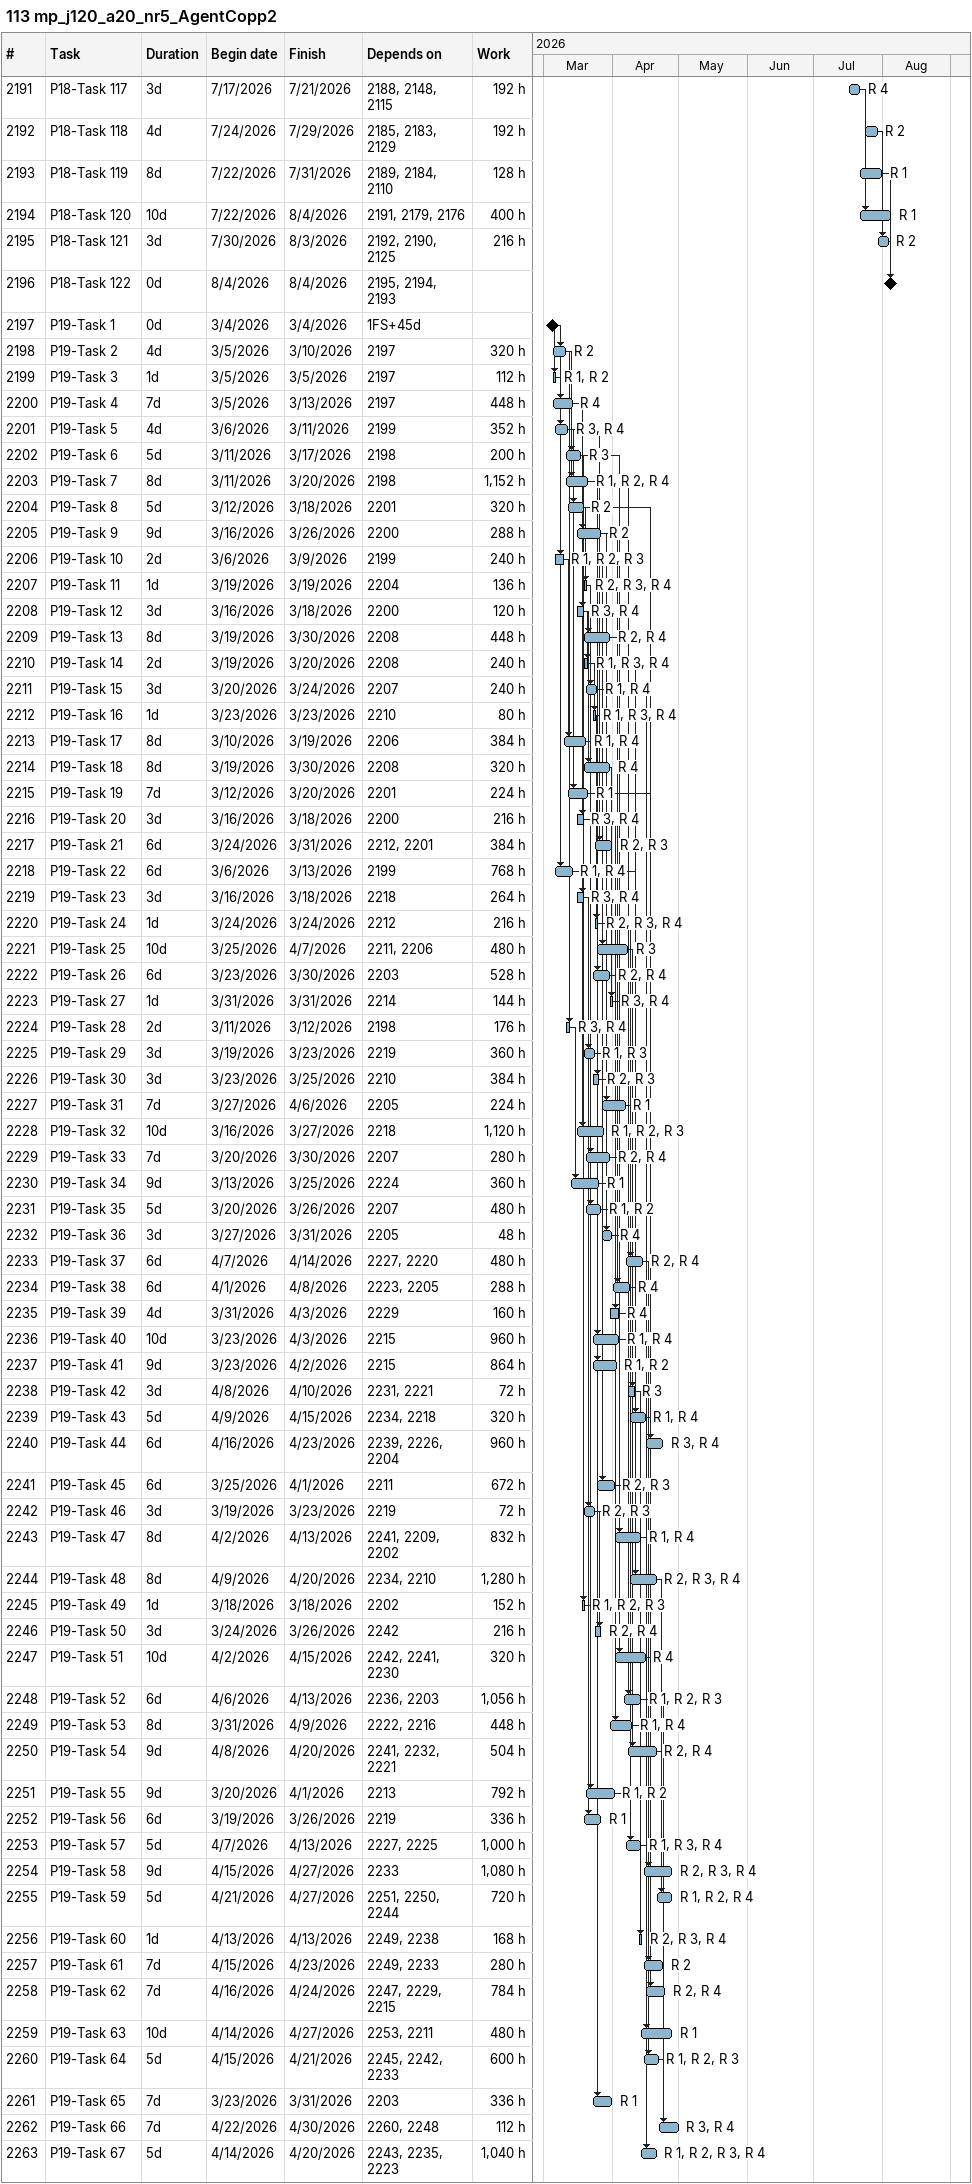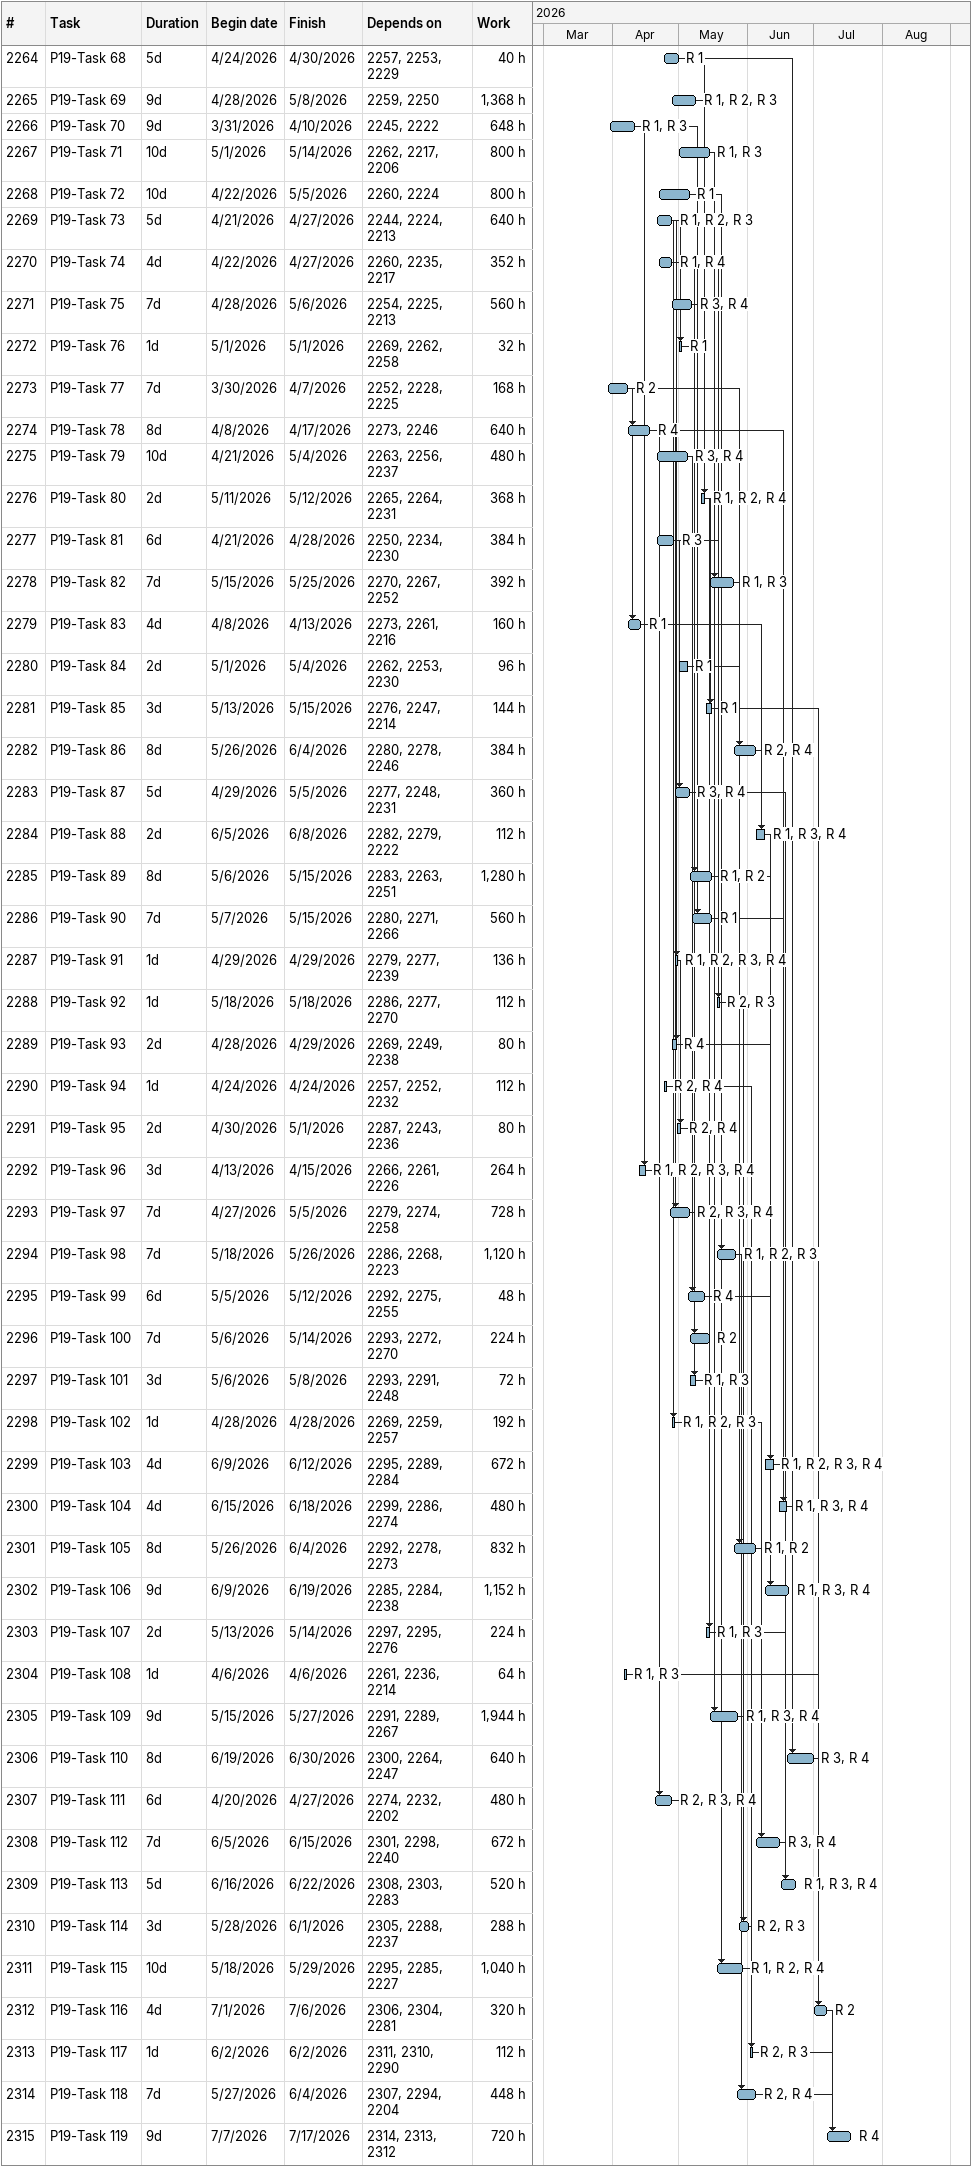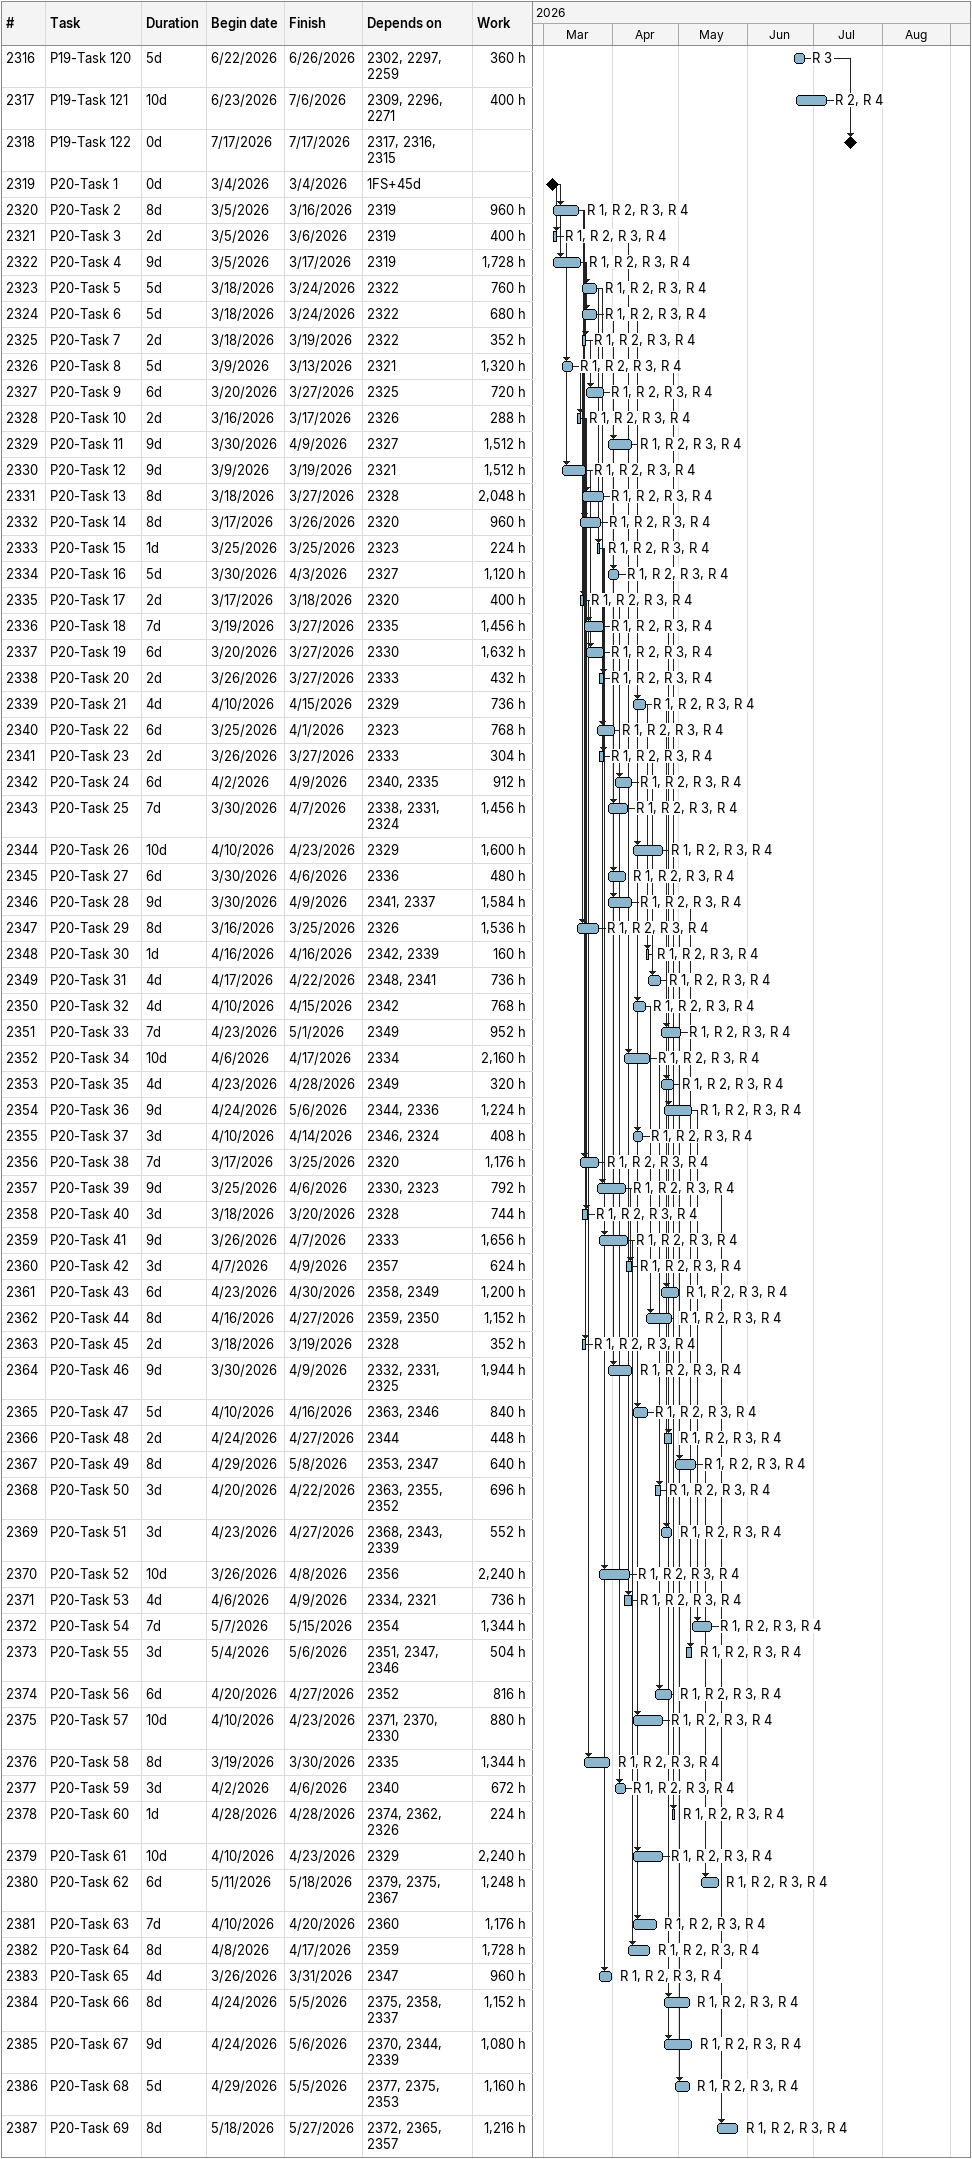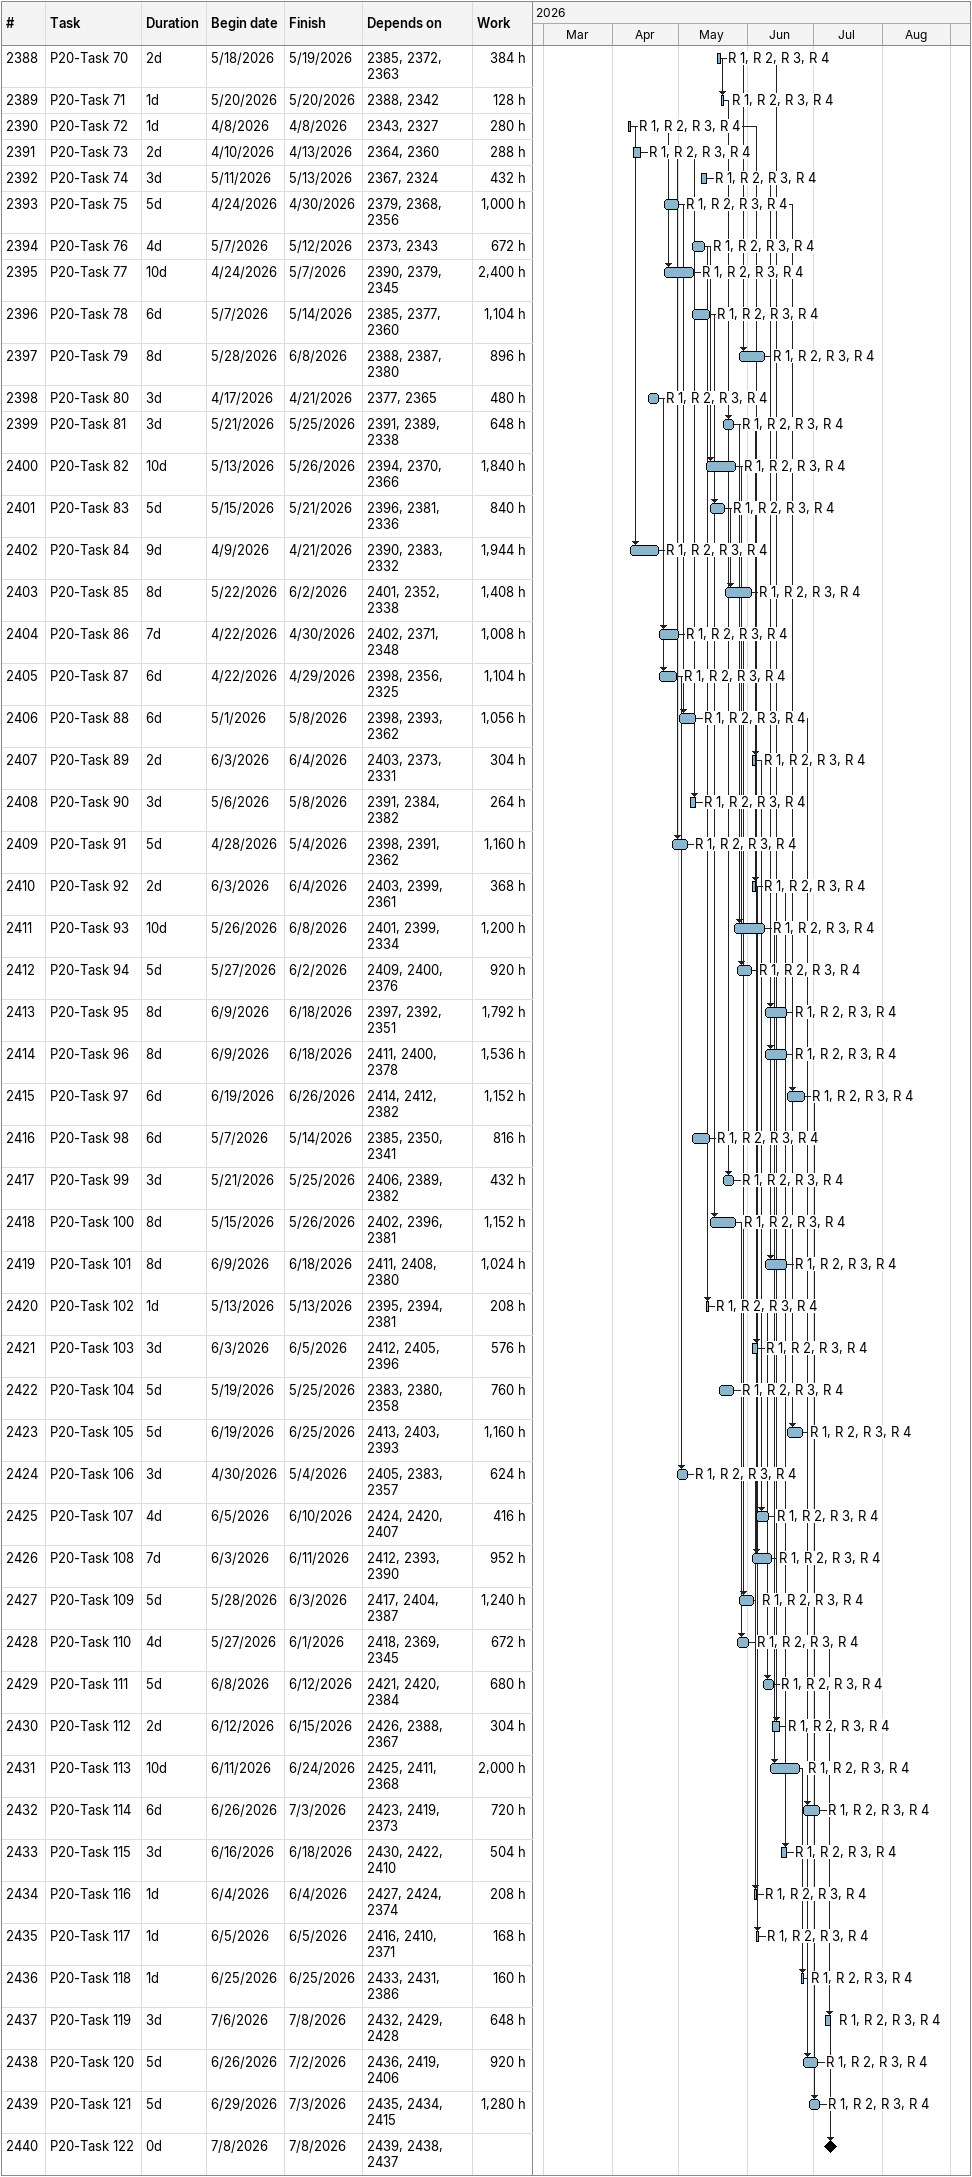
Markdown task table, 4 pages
113 mp_j120_a20_nr5_AgentCopp2

| ID | Task | Duration | Start | Finish | Predecessors | Resources | Work (h) |
|---|---|---|---|---|---|---|---|
| 2191 | P18-Task 117 | 3d | 2026-07-17 | 2026-07-21 | 2188, 2148, 2115 | R 4 | 192 |
| 2192 | P18-Task 118 | 4d | 2026-07-24 | 2026-07-29 | 2185, 2183, 2129 | R 2 | 192 |
| 2193 | P18-Task 119 | 8d | 2026-07-22 | 2026-07-31 | 2189, 2184, 2110 | R 1 | 128 |
| 2194 | P18-Task 120 | 10d | 2026-07-22 | 2026-08-04 | 2191, 2179, 2176 | R 1 | 400 |
| 2195 | P18-Task 121 | 3d | 2026-07-30 | 2026-08-03 | 2192, 2190, 2125 | R 2 | 216 |
| 2196 | P18-Task 122 | 0d | 2026-08-04 | 2026-08-04 | 2195, 2194, 2193 |  |  |
| 2197 | P19-Task 1 | 0d | 2026-03-04 | 2026-03-04 | 1FS+45d |  |  |
| 2198 | P19-Task 2 | 4d | 2026-03-05 | 2026-03-10 | 2197 | R 2 | 320 |
| 2199 | P19-Task 3 | 1d | 2026-03-05 | 2026-03-05 | 2197 | R 1, R 2 | 112 |
| 2200 | P19-Task 4 | 7d | 2026-03-05 | 2026-03-13 | 2197 | R 4 | 448 |
| 2201 | P19-Task 5 | 4d | 2026-03-06 | 2026-03-11 | 2199 | R 3, R 4 | 352 |
| 2202 | P19-Task 6 | 5d | 2026-03-11 | 2026-03-17 | 2198 | R 3 | 200 |
| 2203 | P19-Task 7 | 8d | 2026-03-11 | 2026-03-20 | 2198 | R 1, R 2, R 4 | 1152 |
| 2204 | P19-Task 8 | 5d | 2026-03-12 | 2026-03-18 | 2201 | R 2 | 320 |
| 2205 | P19-Task 9 | 9d | 2026-03-16 | 2026-03-26 | 2200 | R 2 | 288 |
| 2206 | P19-Task 10 | 2d | 2026-03-06 | 2026-03-09 | 2199 | R 1, R 2, R 3 | 240 |
| 2207 | P19-Task 11 | 1d | 2026-03-19 | 2026-03-19 | 2204 | R 2, R 3, R 4 | 136 |
| 2208 | P19-Task 12 | 3d | 2026-03-16 | 2026-03-18 | 2200 | R 3, R 4 | 120 |
| 2209 | P19-Task 13 | 8d | 2026-03-19 | 2026-03-30 | 2208 | R 2, R 4 | 448 |
| 2210 | P19-Task 14 | 2d | 2026-03-19 | 2026-03-20 | 2208 | R 1, R 3, R 4 | 240 |
| 2211 | P19-Task 15 | 3d | 2026-03-20 | 2026-03-24 | 2207 | R 1, R 4 | 240 |
| 2212 | P19-Task 16 | 1d | 2026-03-23 | 2026-03-23 | 2210 | R 1, R 3, R 4 | 80 |
| 2213 | P19-Task 17 | 8d | 2026-03-10 | 2026-03-19 | 2206 | R 1, R 4 | 384 |
| 2214 | P19-Task 18 | 8d | 2026-03-19 | 2026-03-30 | 2208 | R 4 | 320 |
| 2215 | P19-Task 19 | 7d | 2026-03-12 | 2026-03-20 | 2201 | R 1 | 224 |
| 2216 | P19-Task 20 | 3d | 2026-03-16 | 2026-03-18 | 2200 | R 3, R 4 | 216 |
| 2217 | P19-Task 21 | 6d | 2026-03-24 | 2026-03-31 | 2212, 2201 | R 2, R 3 | 384 |
| 2218 | P19-Task 22 | 6d | 2026-03-06 | 2026-03-13 | 2199 | R 1, R 4 | 768 |
| 2219 | P19-Task 23 | 3d | 2026-03-16 | 2026-03-18 | 2218 | R 3, R 4 | 264 |
| 2220 | P19-Task 24 | 1d | 2026-03-24 | 2026-03-24 | 2212 | R 2, R 3, R 4 | 216 |
| 2221 | P19-Task 25 | 10d | 2026-03-25 | 2026-04-07 | 2211, 2206 | R 3 | 480 |
| 2222 | P19-Task 26 | 6d | 2026-03-23 | 2026-03-30 | 2203 | R 2, R 4 | 528 |
| 2223 | P19-Task 27 | 1d | 2026-03-31 | 2026-03-31 | 2214 | R 3, R 4 | 144 |
| 2224 | P19-Task 28 | 2d | 2026-03-11 | 2026-03-12 | 2198 | R 3, R 4 | 176 |
| 2225 | P19-Task 29 | 3d | 2026-03-19 | 2026-03-23 | 2219 | R 1, R 3 | 360 |
| 2226 | P19-Task 30 | 3d | 2026-03-23 | 2026-03-25 | 2210 | R 2, R 3 | 384 |
| 2227 | P19-Task 31 | 7d | 2026-03-27 | 2026-04-06 | 2205 | R 1 | 224 |
| 2228 | P19-Task 32 | 10d | 2026-03-16 | 2026-03-27 | 2218 | R 1, R 2, R 3 | 1120 |
| 2229 | P19-Task 33 | 7d | 2026-03-20 | 2026-03-30 | 2207 | R 2, R 4 | 280 |
| 2230 | P19-Task 34 | 9d | 2026-03-13 | 2026-03-25 | 2224 | R 1 | 360 |
| 2231 | P19-Task 35 | 5d | 2026-03-20 | 2026-03-26 | 2207 | R 1, R 2 | 480 |
| 2232 | P19-Task 36 | 3d | 2026-03-27 | 2026-03-31 | 2205 | R 4 | 48 |
| 2233 | P19-Task 37 | 6d | 2026-04-07 | 2026-04-14 | 2227, 2220 | R 2, R 4 | 480 |
| 2234 | P19-Task 38 | 6d | 2026-04-01 | 2026-04-08 | 2223, 2205 | R 4 | 288 |
| 2235 | P19-Task 39 | 4d | 2026-03-31 | 2026-04-03 | 2229 | R 4 | 160 |
| 2236 | P19-Task 40 | 10d | 2026-03-23 | 2026-04-03 | 2215 | R 1, R 4 | 960 |
| 2237 | P19-Task 41 | 9d | 2026-03-23 | 2026-04-02 | 2215 | R 1, R 2 | 864 |
| 2238 | P19-Task 42 | 3d | 2026-04-08 | 2026-04-10 | 2231, 2221 | R 3 | 72 |
| 2239 | P19-Task 43 | 5d | 2026-04-09 | 2026-04-15 | 2234, 2218 | R 1, R 4 | 320 |
| 2240 | P19-Task 44 | 6d | 2026-04-16 | 2026-04-23 | 2239, 2226, 2204 | R 3, R 4 | 960 |
| 2241 | P19-Task 45 | 6d | 2026-03-25 | 2026-04-01 | 2211 | R 2, R 3 | 672 |
| 2242 | P19-Task 46 | 3d | 2026-03-19 | 2026-03-23 | 2219 | R 2, R 3 | 72 |
| 2243 | P19-Task 47 | 8d | 2026-04-02 | 2026-04-13 | 2241, 2209, 2202 | R 1, R 4 | 832 |
| 2244 | P19-Task 48 | 8d | 2026-04-09 | 2026-04-20 | 2234, 2210 | R 2, R 3, R 4 | 1280 |
| 2245 | P19-Task 49 | 1d | 2026-03-18 | 2026-03-18 | 2202 | R 1, R 2, R 3 | 152 |
| 2246 | P19-Task 50 | 3d | 2026-03-24 | 2026-03-26 | 2242 | R 2, R 4 | 216 |
| 2247 | P19-Task 51 | 10d | 2026-04-02 | 2026-04-15 | 2242, 2241, 2230 | R 4 | 320 |
| 2248 | P19-Task 52 | 6d | 2026-04-06 | 2026-04-13 | 2236, 2203 | R 1, R 2, R 3 | 1056 |
| 2249 | P19-Task 53 | 8d | 2026-03-31 | 2026-04-09 | 2222, 2216 | R 1, R 4 | 448 |
| 2250 | P19-Task 54 | 9d | 2026-04-08 | 2026-04-20 | 2241, 2232, 2221 | R 2, R 4 | 504 |
| 2251 | P19-Task 55 | 9d | 2026-03-20 | 2026-04-01 | 2213 | R 1, R 2 | 792 |
| 2252 | P19-Task 56 | 6d | 2026-03-19 | 2026-03-26 | 2219 | R 1 | 336 |
| 2253 | P19-Task 57 | 5d | 2026-04-07 | 2026-04-13 | 2227, 2225 | R 1, R 3, R 4 | 1000 |
| 2254 | P19-Task 58 | 9d | 2026-04-15 | 2026-04-27 | 2233 | R 2, R 3, R 4 | 1080 |
| 2255 | P19-Task 59 | 5d | 2026-04-21 | 2026-04-27 | 2251, 2250, 2244 | R 1, R 2, R 4 | 720 |
| 2256 | P19-Task 60 | 1d | 2026-04-13 | 2026-04-13 | 2249, 2238 | R 2, R 3, R 4 | 168 |
| 2257 | P19-Task 61 | 7d | 2026-04-15 | 2026-04-23 | 2249, 2233 | R 2 | 280 |
| 2258 | P19-Task 62 | 7d | 2026-04-16 | 2026-04-24 | 2247, 2229, 2215 | R 2, R 4 | 784 |
| 2259 | P19-Task 63 | 10d | 2026-04-14 | 2026-04-27 | 2253, 2211 | R 1 | 480 |
| 2260 | P19-Task 64 | 5d | 2026-04-15 | 2026-04-21 | 2245, 2242, 2233 | R 1, R 2, R 3 | 600 |
| 2261 | P19-Task 65 | 7d | 2026-03-23 | 2026-03-31 | 2203 | R 1 | 336 |
| 2262 | P19-Task 66 | 7d | 2026-04-22 | 2026-04-30 | 2260, 2248 | R 3, R 4 | 112 |
| 2263 | P19-Task 67 | 5d | 2026-04-14 | 2026-04-20 | 2243, 2235, 2223 | R 1, R 2, R 3, R 4 | 1040 |
| 2264 | P19-Task 68 | 5d | 2026-04-24 | 2026-04-30 | 2257, 2253, 2229 | R 1 | 40 |
| 2265 | P19-Task 69 | 9d | 2026-04-28 | 2026-05-08 | 2259, 2250 | R 1, R 2, R 3 | 1368 |
| 2266 | P19-Task 70 | 9d | 2026-03-31 | 2026-04-10 | 2245, 2222 | R 1, R 3 | 648 |
| 2267 | P19-Task 71 | 10d | 2026-05-01 | 2026-05-14 | 2262, 2217, 2206 | R 1, R 3 | 800 |
| 2268 | P19-Task 72 | 10d | 2026-04-22 | 2026-05-05 | 2260, 2224 | R 1 | 800 |
| 2269 | P19-Task 73 | 5d | 2026-04-21 | 2026-04-27 | 2244, 2224, 2213 | R 1, R 2, R 3 | 640 |
| 2270 | P19-Task 74 | 4d | 2026-04-22 | 2026-04-27 | 2260, 2235, 2217 | R 1, R 4 | 352 |
| 2271 | P19-Task 75 | 7d | 2026-04-28 | 2026-05-06 | 2254, 2225, 2213 | R 3, R 4 | 560 |
| 2272 | P19-Task 76 | 1d | 2026-05-01 | 2026-05-01 | 2269, 2262, 2258 | R 1 | 32 |
| 2273 | P19-Task 77 | 7d | 2026-03-30 | 2026-04-07 | 2252, 2228, 2225 | R 2 | 168 |
| 2274 | P19-Task 78 | 8d | 2026-04-08 | 2026-04-17 | 2273, 2246 | R 4 | 640 |
| 2275 | P19-Task 79 | 10d | 2026-04-21 | 2026-05-04 | 2263, 2256, 2237 | R 3, R 4 | 480 |
| 2276 | P19-Task 80 | 2d | 2026-05-11 | 2026-05-12 | 2265, 2264, 2231 | R 1, R 2, R 4 | 368 |
| 2277 | P19-Task 81 | 6d | 2026-04-21 | 2026-04-28 | 2250, 2234, 2230 | R 3 | 384 |
| 2278 | P19-Task 82 | 7d | 2026-05-15 | 2026-05-25 | 2270, 2267, 2252 | R 1, R 3 | 392 |
| 2279 | P19-Task 83 | 4d | 2026-04-08 | 2026-04-13 | 2273, 2261, 2216 | R 1 | 160 |
| 2280 | P19-Task 84 | 2d | 2026-05-01 | 2026-05-04 | 2262, 2253, 2230 | R 1 | 96 |
| 2281 | P19-Task 85 | 3d | 2026-05-13 | 2026-05-15 | 2276, 2247, 2214 | R 1 | 144 |
| 2282 | P19-Task 86 | 8d | 2026-05-26 | 2026-06-04 | 2280, 2278, 2246 | R 2, R 4 | 384 |
| 2283 | P19-Task 87 | 5d | 2026-04-29 | 2026-05-05 | 2277, 2248, 2231 | R 3, R 4 | 360 |
| 2284 | P19-Task 88 | 2d | 2026-06-05 | 2026-06-08 | 2282, 2279, 2222 | R 1, R 3, R 4 | 112 |
| 2285 | P19-Task 89 | 8d | 2026-05-06 | 2026-05-15 | 2283, 2263, 2251 | R 1, R 2 | 1280 |
| 2286 | P19-Task 90 | 7d | 2026-05-07 | 2026-05-15 | 2280, 2271, 2266 | R 1 | 560 |
| 2287 | P19-Task 91 | 1d | 2026-04-29 | 2026-04-29 | 2279, 2277, 2239 | R 1, R 2, R 3, R 4 | 136 |
| 2288 | P19-Task 92 | 1d | 2026-05-18 | 2026-05-18 | 2286, 2277, 2270 | R 2, R 3 | 112 |
| 2289 | P19-Task 93 | 2d | 2026-04-28 | 2026-04-29 | 2269, 2249, 2238 | R 4 | 80 |
| 2290 | P19-Task 94 | 1d | 2026-04-24 | 2026-04-24 | 2257, 2252, 2232 | R 2, R 4 | 112 |
| 2291 | P19-Task 95 | 2d | 2026-04-30 | 2026-05-01 | 2287, 2243, 2236 | R 2, R 4 | 80 |
| 2292 | P19-Task 96 | 3d | 2026-04-13 | 2026-04-15 | 2266, 2261, 2226 | R 1, R 2, R 3, R 4 | 264 |
| 2293 | P19-Task 97 | 7d | 2026-04-27 | 2026-05-05 | 2279, 2274, 2258 | R 2, R 3, R 4 | 728 |
| 2294 | P19-Task 98 | 7d | 2026-05-18 | 2026-05-26 | 2286, 2268, 2223 | R 1, R 2, R 3 | 1120 |
| 2295 | P19-Task 99 | 6d | 2026-05-05 | 2026-05-12 | 2292, 2275, 2255 | R 4 | 48 |
| 2296 | P19-Task 100 | 7d | 2026-05-06 | 2026-05-14 | 2293, 2272, 2270 | R 2 | 224 |
| 2297 | P19-Task 101 | 3d | 2026-05-06 | 2026-05-08 | 2293, 2291, 2248 | R 1, R 3 | 72 |
| 2298 | P19-Task 102 | 1d | 2026-04-28 | 2026-04-28 | 2269, 2259, 2257 | R 1, R 2, R 3 | 192 |
| 2299 | P19-Task 103 | 4d | 2026-06-09 | 2026-06-12 | 2295, 2289, 2284 | R 1, R 2, R 3, R 4 | 672 |
| 2300 | P19-Task 104 | 4d | 2026-06-15 | 2026-06-18 | 2299, 2286, 2274 | R 1, R 3, R 4 | 480 |
| 2301 | P19-Task 105 | 8d | 2026-05-26 | 2026-06-04 | 2292, 2278, 2273 | R 1, R 2 | 832 |
| 2302 | P19-Task 106 | 9d | 2026-06-09 | 2026-06-19 | 2285, 2284, 2238 | R 1, R 3, R 4 | 1152 |
| 2303 | P19-Task 107 | 2d | 2026-05-13 | 2026-05-14 | 2297, 2295, 2276 | R 1, R 3 | 224 |
| 2304 | P19-Task 108 | 1d | 2026-04-06 | 2026-04-06 | 2261, 2236, 2214 | R 1, R 3 | 64 |
| 2305 | P19-Task 109 | 9d | 2026-05-15 | 2026-05-27 | 2291, 2289, 2267 | R 1, R 3, R 4 | 1944 |
| 2306 | P19-Task 110 | 8d | 2026-06-19 | 2026-06-30 | 2300, 2264, 2247 | R 3, R 4 | 640 |
| 2307 | P19-Task 111 | 6d | 2026-04-20 | 2026-04-27 | 2274, 2232, 2202 | R 2, R 3, R 4 | 480 |
| 2308 | P19-Task 112 | 7d | 2026-06-05 | 2026-06-15 | 2301, 2298, 2240 | R 3, R 4 | 672 |
| 2309 | P19-Task 113 | 5d | 2026-06-16 | 2026-06-22 | 2308, 2303, 2283 | R 1, R 3, R 4 | 520 |
| 2310 | P19-Task 114 | 3d | 2026-05-28 | 2026-06-01 | 2305, 2288, 2237 | R 2, R 3 | 288 |
| 2311 | P19-Task 115 | 10d | 2026-05-18 | 2026-05-29 | 2295, 2285, 2227 | R 1, R 2, R 4 | 1040 |
| 2312 | P19-Task 116 | 4d | 2026-07-01 | 2026-07-06 | 2306, 2304, 2281 | R 2 | 320 |
| 2313 | P19-Task 117 | 1d | 2026-06-02 | 2026-06-02 | 2311, 2310, 2290 | R 2, R 3 | 112 |
| 2314 | P19-Task 118 | 7d | 2026-05-27 | 2026-06-04 | 2307, 2294, 2204 | R 2, R 4 | 448 |
| 2315 | P19-Task 119 | 9d | 2026-07-07 | 2026-07-17 | 2314, 2313, 2312 | R 4 | 720 |
| 2316 | P19-Task 120 | 5d | 2026-06-22 | 2026-06-26 | 2302, 2297, 2259 | R 3 | 360 |
| 2317 | P19-Task 121 | 10d | 2026-06-23 | 2026-07-06 | 2309, 2296, 2271 | R 2, R 4 | 400 |
| 2318 | P19-Task 122 | 0d | 2026-07-17 | 2026-07-17 | 2317, 2316, 2315 |  |  |
| 2319 | P20-Task 1 | 0d | 2026-03-04 | 2026-03-04 | 1FS+45d |  |  |
| 2320 | P20-Task 2 | 8d | 2026-03-05 | 2026-03-16 | 2319 | R 1, R 2, R 3, R 4 | 960 |
| 2321 | P20-Task 3 | 2d | 2026-03-05 | 2026-03-06 | 2319 | R 1, R 2, R 3, R 4 | 400 |
| 2322 | P20-Task 4 | 9d | 2026-03-05 | 2026-03-17 | 2319 | R 1, R 2, R 3, R 4 | 1728 |
| 2323 | P20-Task 5 | 5d | 2026-03-18 | 2026-03-24 | 2322 | R 1, R 2, R 3, R 4 | 760 |
| 2324 | P20-Task 6 | 5d | 2026-03-18 | 2026-03-24 | 2322 | R 1, R 2, R 3, R 4 | 680 |
| 2325 | P20-Task 7 | 2d | 2026-03-18 | 2026-03-19 | 2322 | R 1, R 2, R 3, R 4 | 352 |
| 2326 | P20-Task 8 | 5d | 2026-03-09 | 2026-03-13 | 2321 | R 1, R 2, R 3, R 4 | 1320 |
| 2327 | P20-Task 9 | 6d | 2026-03-20 | 2026-03-27 | 2325 | R 1, R 2, R 3, R 4 | 720 |
| 2328 | P20-Task 10 | 2d | 2026-03-16 | 2026-03-17 | 2326 | R 1, R 2, R 3, R 4 | 288 |
| 2329 | P20-Task 11 | 9d | 2026-03-30 | 2026-04-09 | 2327 | R 1, R 2, R 3, R 4 | 1512 |
| 2330 | P20-Task 12 | 9d | 2026-03-09 | 2026-03-19 | 2321 | R 1, R 2, R 3, R 4 | 1512 |
| 2331 | P20-Task 13 | 8d | 2026-03-18 | 2026-03-27 | 2328 | R 1, R 2, R 3, R 4 | 2048 |
| 2332 | P20-Task 14 | 8d | 2026-03-17 | 2026-03-26 | 2320 | R 1, R 2, R 3, R 4 | 960 |
| 2333 | P20-Task 15 | 1d | 2026-03-25 | 2026-03-25 | 2323 | R 1, R 2, R 3, R 4 | 224 |
| 2334 | P20-Task 16 | 5d | 2026-03-30 | 2026-04-03 | 2327 | R 1, R 2, R 3, R 4 | 1120 |
| 2335 | P20-Task 17 | 2d | 2026-03-17 | 2026-03-18 | 2320 | R 1, R 2, R 3, R 4 | 400 |
| 2336 | P20-Task 18 | 7d | 2026-03-19 | 2026-03-27 | 2335 | R 1, R 2, R 3, R 4 | 1456 |
| 2337 | P20-Task 19 | 6d | 2026-03-20 | 2026-03-27 | 2330 | R 1, R 2, R 3, R 4 | 1632 |
| 2338 | P20-Task 20 | 2d | 2026-03-26 | 2026-03-27 | 2333 | R 1, R 2, R 3, R 4 | 432 |
| 2339 | P20-Task 21 | 4d | 2026-04-10 | 2026-04-15 | 2329 | R 1, R 2, R 3, R 4 | 736 |
| 2340 | P20-Task 22 | 6d | 2026-03-25 | 2026-04-01 | 2323 | R 1, R 2, R 3, R 4 | 768 |
| 2341 | P20-Task 23 | 2d | 2026-03-26 | 2026-03-27 | 2333 | R 1, R 2, R 3, R 4 | 304 |
| 2342 | P20-Task 24 | 6d | 2026-04-02 | 2026-04-09 | 2340, 2335 | R 1, R 2, R 3, R 4 | 912 |
| 2343 | P20-Task 25 | 7d | 2026-03-30 | 2026-04-07 | 2338, 2331, 2324 | R 1, R 2, R 3, R 4 | 1456 |
| 2344 | P20-Task 26 | 10d | 2026-04-10 | 2026-04-23 | 2329 | R 1, R 2, R 3, R 4 | 1600 |
| 2345 | P20-Task 27 | 6d | 2026-03-30 | 2026-04-06 | 2336 | R 1, R 2, R 3, R 4 | 480 |
| 2346 | P20-Task 28 | 9d | 2026-03-30 | 2026-04-09 | 2341, 2337 | R 1, R 2, R 3, R 4 | 1584 |
| 2347 | P20-Task 29 | 8d | 2026-03-16 | 2026-03-25 | 2326 | R 1, R 2, R 3, R 4 | 1536 |
| 2348 | P20-Task 30 | 1d | 2026-04-16 | 2026-04-16 | 2342, 2339 | R 1, R 2, R 3, R 4 | 160 |
| 2349 | P20-Task 31 | 4d | 2026-04-17 | 2026-04-22 | 2348, 2341 | R 1, R 2, R 3, R 4 | 736 |
| 2350 | P20-Task 32 | 4d | 2026-04-10 | 2026-04-15 | 2342 | R 1, R 2, R 3, R 4 | 768 |
| 2351 | P20-Task 33 | 7d | 2026-04-23 | 2026-05-01 | 2349 | R 1, R 2, R 3, R 4 | 952 |
| 2352 | P20-Task 34 | 10d | 2026-04-06 | 2026-04-17 | 2334 | R 1, R 2, R 3, R 4 | 2160 |
| 2353 | P20-Task 35 | 4d | 2026-04-23 | 2026-04-28 | 2349 | R 1, R 2, R 3, R 4 | 320 |
| 2354 | P20-Task 36 | 9d | 2026-04-24 | 2026-05-06 | 2344, 2336 | R 1, R 2, R 3, R 4 | 1224 |
| 2355 | P20-Task 37 | 3d | 2026-04-10 | 2026-04-14 | 2346, 2324 | R 1, R 2, R 3, R 4 | 408 |
| 2356 | P20-Task 38 | 7d | 2026-03-17 | 2026-03-25 | 2320 | R 1, R 2, R 3, R 4 | 1176 |
| 2357 | P20-Task 39 | 9d | 2026-03-25 | 2026-04-06 | 2330, 2323 | R 1, R 2, R 3, R 4 | 792 |
| 2358 | P20-Task 40 | 3d | 2026-03-18 | 2026-03-20 | 2328 | R 1, R 2, R 3, R 4 | 744 |
| 2359 | P20-Task 41 | 9d | 2026-03-26 | 2026-04-07 | 2333 | R 1, R 2, R 3, R 4 | 1656 |
| 2360 | P20-Task 42 | 3d | 2026-04-07 | 2026-04-09 | 2357 | R 1, R 2, R 3, R 4 | 624 |
| 2361 | P20-Task 43 | 6d | 2026-04-23 | 2026-04-30 | 2358, 2349 | R 1, R 2, R 3, R 4 | 1200 |
| 2362 | P20-Task 44 | 8d | 2026-04-16 | 2026-04-27 | 2359, 2350 | R 1, R 2, R 3, R 4 | 1152 |
| 2363 | P20-Task 45 | 2d | 2026-03-18 | 2026-03-19 | 2328 | R 1, R 2, R 3, R 4 | 352 |
| 2364 | P20-Task 46 | 9d | 2026-03-30 | 2026-04-09 | 2332, 2331, 2325 | R 1, R 2, R 3, R 4 | 1944 |
| 2365 | P20-Task 47 | 5d | 2026-04-10 | 2026-04-16 | 2363, 2346 | R 1, R 2, R 3, R 4 | 840 |
| 2366 | P20-Task 48 | 2d | 2026-04-24 | 2026-04-27 | 2344 | R 1, R 2, R 3, R 4 | 448 |
| 2367 | P20-Task 49 | 8d | 2026-04-29 | 2026-05-08 | 2353, 2347 | R 1, R 2, R 3, R 4 | 640 |
| 2368 | P20-Task 50 | 3d | 2026-04-20 | 2026-04-22 | 2363, 2355, 2352 | R 1, R 2, R 3, R 4 | 696 |
| 2369 | P20-Task 51 | 3d | 2026-04-23 | 2026-04-27 | 2368, 2343, 2339 | R 1, R 2, R 3, R 4 | 552 |
| 2370 | P20-Task 52 | 10d | 2026-03-26 | 2026-04-08 | 2356 | R 1, R 2, R 3, R 4 | 2240 |
| 2371 | P20-Task 53 | 4d | 2026-04-06 | 2026-04-09 | 2334, 2321 | R 1, R 2, R 3, R 4 | 736 |
| 2372 | P20-Task 54 | 7d | 2026-05-07 | 2026-05-15 | 2354 | R 1, R 2, R 3, R 4 | 1344 |
| 2373 | P20-Task 55 | 3d | 2026-05-04 | 2026-05-06 | 2351, 2347, 2346 | R 1, R 2, R 3, R 4 | 504 |
| 2374 | P20-Task 56 | 6d | 2026-04-20 | 2026-04-27 | 2352 | R 1, R 2, R 3, R 4 | 816 |
| 2375 | P20-Task 57 | 10d | 2026-04-10 | 2026-04-23 | 2371, 2370, 2330 | R 1, R 2, R 3, R 4 | 880 |
| 2376 | P20-Task 58 | 8d | 2026-03-19 | 2026-03-30 | 2335 | R 1, R 2, R 3, R 4 | 1344 |
| 2377 | P20-Task 59 | 3d | 2026-04-02 | 2026-04-06 | 2340 | R 1, R 2, R 3, R 4 | 672 |
| 2378 | P20-Task 60 | 1d | 2026-04-28 | 2026-04-28 | 2374, 2362, 2326 | R 1, R 2, R 3, R 4 | 224 |
| 2379 | P20-Task 61 | 10d | 2026-04-10 | 2026-04-23 | 2329 | R 1, R 2, R 3, R 4 | 2240 |
| 2380 | P20-Task 62 | 6d | 2026-05-11 | 2026-05-18 | 2379, 2375, 2367 | R 1, R 2, R 3, R 4 | 1248 |
| 2381 | P20-Task 63 | 7d | 2026-04-10 | 2026-04-20 | 2360 | R 1, R 2, R 3, R 4 | 1176 |
| 2382 | P20-Task 64 | 8d | 2026-04-08 | 2026-04-17 | 2359 | R 1, R 2, R 3, R 4 | 1728 |
| 2383 | P20-Task 65 | 4d | 2026-03-26 | 2026-03-31 | 2347 | R 1, R 2, R 3, R 4 | 960 |
| 2384 | P20-Task 66 | 8d | 2026-04-24 | 2026-05-05 | 2375, 2358, 2337 | R 1, R 2, R 3, R 4 | 1152 |
| 2385 | P20-Task 67 | 9d | 2026-04-24 | 2026-05-06 | 2370, 2344, 2339 | R 1, R 2, R 3, R 4 | 1080 |
| 2386 | P20-Task 68 | 5d | 2026-04-29 | 2026-05-05 | 2377, 2375, 2353 | R 1, R 2, R 3, R 4 | 1160 |
| 2387 | P20-Task 69 | 8d | 2026-05-18 | 2026-05-27 | 2372, 2365, 2357 | R 1, R 2, R 3, R 4 | 1216 |
| 2388 | P20-Task 70 | 2d | 2026-05-18 | 2026-05-19 | 2385, 2372, 2363 | R 1, R 2, R 3, R 4 | 384 |
| 2389 | P20-Task 71 | 1d | 2026-05-20 | 2026-05-20 | 2388, 2342 | R 1, R 2, R 3, R 4 | 128 |
| 2390 | P20-Task 72 | 1d | 2026-04-08 | 2026-04-08 | 2343, 2327 | R 1, R 2, R 3, R 4 | 280 |
| 2391 | P20-Task 73 | 2d | 2026-04-10 | 2026-04-13 | 2364, 2360 | R 1, R 2, R 3, R 4 | 288 |
| 2392 | P20-Task 74 | 3d | 2026-05-11 | 2026-05-13 | 2367, 2324 | R 1, R 2, R 3, R 4 | 432 |
| 2393 | P20-Task 75 | 5d | 2026-04-24 | 2026-04-30 | 2379, 2368, 2356 | R 1, R 2, R 3, R 4 | 1000 |
| 2394 | P20-Task 76 | 4d | 2026-05-07 | 2026-05-12 | 2373, 2343 | R 1, R 2, R 3, R 4 | 672 |
| 2395 | P20-Task 77 | 10d | 2026-04-24 | 2026-05-07 | 2390, 2379, 2345 | R 1, R 2, R 3, R 4 | 2400 |
| 2396 | P20-Task 78 | 6d | 2026-05-07 | 2026-05-14 | 2385, 2377, 2360 | R 1, R 2, R 3, R 4 | 1104 |
| 2397 | P20-Task 79 | 8d | 2026-05-28 | 2026-06-08 | 2388, 2387, 2380 | R 1, R 2, R 3, R 4 | 896 |
| 2398 | P20-Task 80 | 3d | 2026-04-17 | 2026-04-21 | 2377, 2365 | R 1, R 2, R 3, R 4 | 480 |
| 2399 | P20-Task 81 | 3d | 2026-05-21 | 2026-05-25 | 2391, 2389, 2338 | R 1, R 2, R 3, R 4 | 648 |
| 2400 | P20-Task 82 | 10d | 2026-05-13 | 2026-05-26 | 2394, 2370, 2366 | R 1, R 2, R 3, R 4 | 1840 |
| 2401 | P20-Task 83 | 5d | 2026-05-15 | 2026-05-21 | 2396, 2381, 2336 | R 1, R 2, R 3, R 4 | 840 |
| 2402 | P20-Task 84 | 9d | 2026-04-09 | 2026-04-21 | 2390, 2383, 2332 | R 1, R 2, R 3, R 4 | 1944 |
| 2403 | P20-Task 85 | 8d | 2026-05-22 | 2026-06-02 | 2401, 2352, 2338 | R 1, R 2, R 3, R 4 | 1408 |
| 2404 | P20-Task 86 | 7d | 2026-04-22 | 2026-04-30 | 2402, 2371, 2348 | R 1, R 2, R 3, R 4 | 1008 |
| 2405 | P20-Task 87 | 6d | 2026-04-22 | 2026-04-29 | 2398, 2356, 2325 | R 1, R 2, R 3, R 4 | 1104 |
| 2406 | P20-Task 88 | 6d | 2026-05-01 | 2026-05-08 | 2398, 2393, 2362 | R 1, R 2, R 3, R 4 | 1056 |
| 2407 | P20-Task 89 | 2d | 2026-06-03 | 2026-06-04 | 2403, 2373, 2331 | R 1, R 2, R 3, R 4 | 304 |
| 2408 | P20-Task 90 | 3d | 2026-05-06 | 2026-05-08 | 2391, 2384, 2382 | R 1, R 2, R 3, R 4 | 264 |
| 2409 | P20-Task 91 | 5d | 2026-04-28 | 2026-05-04 | 2398, 2391, 2362 | R 1, R 2, R 3, R 4 | 1160 |
| 2410 | P20-Task 92 | 2d | 2026-06-03 | 2026-06-04 | 2403, 2399, 2361 | R 1, R 2, R 3, R 4 | 368 |
| 2411 | P20-Task 93 | 10d | 2026-05-26 | 2026-06-08 | 2401, 2399, 2334 | R 1, R 2, R 3, R 4 | 1200 |
| 2412 | P20-Task 94 | 5d | 2026-05-27 | 2026-06-02 | 2409, 2400, 2376 | R 1, R 2, R 3, R 4 | 920 |
| 2413 | P20-Task 95 | 8d | 2026-06-09 | 2026-06-18 | 2397, 2392, 2351 | R 1, R 2, R 3, R 4 | 1792 |
| 2414 | P20-Task 96 | 8d | 2026-06-09 | 2026-06-18 | 2411, 2400, 2378 | R 1, R 2, R 3, R 4 | 1536 |
| 2415 | P20-Task 97 | 6d | 2026-06-19 | 2026-06-26 | 2414, 2412, 2382 | R 1, R 2, R 3, R 4 | 1152 |
| 2416 | P20-Task 98 | 6d | 2026-05-07 | 2026-05-14 | 2385, 2350, 2341 | R 1, R 2, R 3, R 4 | 816 |
| 2417 | P20-Task 99 | 3d | 2026-05-21 | 2026-05-25 | 2406, 2389, 2382 | R 1, R 2, R 3, R 4 | 432 |
| 2418 | P20-Task 100 | 8d | 2026-05-15 | 2026-05-26 | 2402, 2396, 2381 | R 1, R 2, R 3, R 4 | 1152 |
| 2419 | P20-Task 101 | 8d | 2026-06-09 | 2026-06-18 | 2411, 2408, 2380 | R 1, R 2, R 3, R 4 | 1024 |
| 2420 | P20-Task 102 | 1d | 2026-05-13 | 2026-05-13 | 2395, 2394, 2381 | R 1, R 2, R 3, R 4 | 208 |
| 2421 | P20-Task 103 | 3d | 2026-06-03 | 2026-06-05 | 2412, 2405, 2396 | R 1, R 2, R 3, R 4 | 576 |
| 2422 | P20-Task 104 | 5d | 2026-05-19 | 2026-05-25 | 2383, 2380, 2358 | R 1, R 2, R 3, R 4 | 760 |
| 2423 | P20-Task 105 | 5d | 2026-06-19 | 2026-06-25 | 2413, 2403, 2393 | R 1, R 2, R 3, R 4 | 1160 |
| 2424 | P20-Task 106 | 3d | 2026-04-30 | 2026-05-04 | 2405, 2383, 2357 | R 1, R 2, R 3, R 4 | 624 |
| 2425 | P20-Task 107 | 4d | 2026-06-05 | 2026-06-10 | 2424, 2420, 2407 | R 1, R 2, R 3, R 4 | 416 |
| 2426 | P20-Task 108 | 7d | 2026-06-03 | 2026-06-11 | 2412, 2393, 2390 | R 1, R 2, R 3, R 4 | 952 |
| 2427 | P20-Task 109 | 5d | 2026-05-28 | 2026-06-03 | 2417, 2404, 2387 | R 1, R 2, R 3, R 4 | 1240 |
| 2428 | P20-Task 110 | 4d | 2026-05-27 | 2026-06-01 | 2418, 2369, 2345 | R 1, R 2, R 3, R 4 | 672 |
| 2429 | P20-Task 111 | 5d | 2026-06-08 | 2026-06-12 | 2421, 2420, 2384 | R 1, R 2, R 3, R 4 | 680 |
| 2430 | P20-Task 112 | 2d | 2026-06-12 | 2026-06-15 | 2426, 2388, 2367 | R 1, R 2, R 3, R 4 | 304 |
| 2431 | P20-Task 113 | 10d | 2026-06-11 | 2026-06-24 | 2425, 2411, 2368 | R 1, R 2, R 3, R 4 | 2000 |
| 2432 | P20-Task 114 | 6d | 2026-06-26 | 2026-07-03 | 2423, 2419, 2373 | R 1, R 2, R 3, R 4 | 720 |
| 2433 | P20-Task 115 | 3d | 2026-06-16 | 2026-06-18 | 2430, 2422, 2410 | R 1, R 2, R 3, R 4 | 504 |
| 2434 | P20-Task 116 | 1d | 2026-06-04 | 2026-06-04 | 2427, 2424, 2374 | R 1, R 2, R 3, R 4 | 208 |
| 2435 | P20-Task 117 | 1d | 2026-06-05 | 2026-06-05 | 2416, 2410, 2371 | R 1, R 2, R 3, R 4 | 168 |
| 2436 | P20-Task 118 | 1d | 2026-06-25 | 2026-06-25 | 2433, 2431, 2386 | R 1, R 2, R 3, R 4 | 160 |
| 2437 | P20-Task 119 | 3d | 2026-07-06 | 2026-07-08 | 2432, 2429, 2428 | R 1, R 2, R 3, R 4 | 648 |
| 2438 | P20-Task 120 | 5d | 2026-06-26 | 2026-07-02 | 2436, 2419, 2406 | R 1, R 2, R 3, R 4 | 920 |
| 2439 | P20-Task 121 | 5d | 2026-06-29 | 2026-07-03 | 2435, 2434, 2415 | R 1, R 2, R 3, R 4 | 1280 |
| 2440 | P20-Task 122 | 0d | 2026-07-08 | 2026-07-08 | 2439, 2438, 2437 |  |  |
